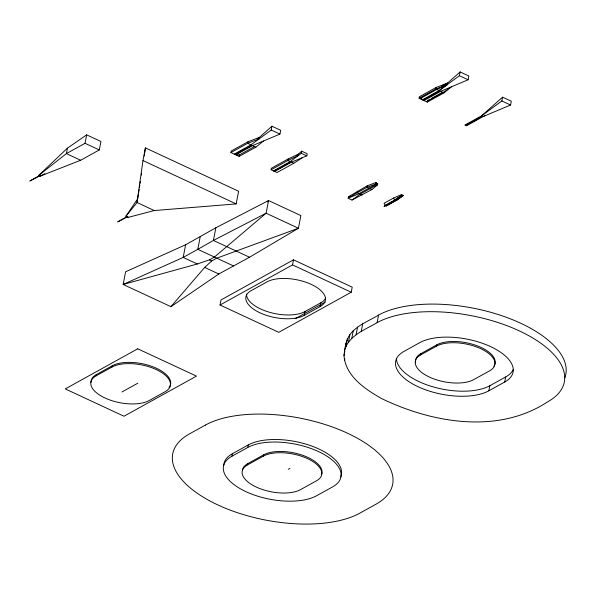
<?xml version="1.0" encoding="UTF-8"?>
<svg xmlns="http://www.w3.org/2000/svg" width="596" height="596" viewBox="0 0 596 596"><rect width="100%" height="100%" fill="white"/><g stroke="black" fill="none" stroke-linecap="round" stroke-linejoin="round"><path stroke-width="0.89" d="M344.495 350.962C348.168 335.57 365.043 329.789 377.119 322.667A103.905 47.494 10.9 0 1 519.183 330.825A103.905 47.494 10.9 0 1 547.493 401.928C497.883 434.529 431.958 422.914 381.485 398.515C365.117 389.181 345.576 376.247 344.004 355.611C344.801 348.414 345.62 340.8 349.867 334.691C356.982 325.125 368.753 321.058 378.587 315.068A103.905 47.494 10.9 0 1 501.385 315.567A103.905 47.494 10.9 0 1 564.837 377.812M345.635 346.47L345.963 343.37M142.973 160.562L137.035 202.528L125.95 216.236L128.326 217.339L154.275 210.552L236.165 203.914L238.601 191.256L145.409 147.897L142.973 160.562L236.165 203.914M154.275 210.552L137.035 202.528L139.144 189.565M139.419 187.755L139.829 185.036M140.097 183.225L140.373 181.415M141.326 175.075L141.595 173.257M144.187 156.048L145.409 147.897M67.46 148.143L66.409 153.612L38.539 175.567L39.969 176.23L80.669 160.249L99.294 149.939L100.925 141.498L86.658 134.86L67.46 148.143L38.539 175.567M80.669 160.249L66.409 153.612L85.034 143.308L86.658 134.86M125.95 216.236L137.78 198.624M96.135 375.823L112.003 367.039A32.378 14.803 10.9 0 1 156.279 369.58A32.378 14.803 10.9 0 1 165.099 391.736L149.224 400.519A32.378 14.803 10.9 0 1 104.956 397.979A32.378 14.803 10.9 0 1 96.135 375.823L96.381 374.556L112.249 365.773A32.378 14.803 10.9 0 1 152.904 366.786A32.378 14.803 10.9 0 1 169.026 387.512M128.326 217.339L125.987 216.02M112.003 367.039L112.249 365.773M185.624 244.755L183.188 257.42L123.149 284.456L125.585 271.791L185.624 244.755L215.864 227.776L268.543 200.547L300.876 215.588L298.432 228.253L249.53 257.241L218.814 273.996L170.925 306.679L123.149 284.456L197.313 263.991L209.338 259.878L214.418 257.07L266.107 213.212L268.543 200.547L267.269 201.888M200.226 236.672L197.79 249.337L183.188 257.42L197.313 263.991M215.864 227.776L213.42 240.441L197.79 249.337L233.431 265.905M230.928 152.561L231.218 151.041L247.943 141.788L259.372 137.393L259.081 138.913L247.645 143.308L230.928 152.561L239.167 156.39L255.893 147.145L263.521 140.984M239.167 156.39L239.465 154.871L254.589 146.504M247.943 141.788L247.645 143.308L255.893 147.145M220.036 305.01L221.012 299.944L293.5 259.834L352.214 287.153L351.238 292.219L278.757 332.33L220.036 305.01L292.524 264.9L293.5 259.834M234.258 154.111L250.976 144.858L271.217 130.025L271.947 126.225L280.664 130.278L279.934 134.078L252.562 145.595L235.845 154.848L239.465 154.871M271.128 169.748L271.418 168.228L288.136 158.976L298.477 154.073L298.186 155.601L287.846 160.495L271.128 169.748L277.073 172.512L293.791 163.267L302.515 157.612M288.136 158.976L287.846 160.495L293.791 163.267M231.874 456.275L247.742 447.492A51.71 23.639 10.9 0 1 318.443 451.552A51.71 23.639 10.9 0 1 332.531 486.939L316.662 495.723A51.71 23.639 10.9 0 1 245.962 491.663A51.71 23.639 10.9 0 1 231.874 456.275L232.358 453.742L248.234 444.959A51.71 23.639 10.9 0 1 310.114 445.473A51.71 23.639 10.9 0 1 340.629 476.912M273.504 170.858L290.222 161.605L301.271 153.269L301.68 151.161L307.223 153.738L306.821 155.854L291.414 162.157L274.696 171.41M247.742 447.492L248.234 444.959M247.474 464.917L263.35 456.134A32.378 14.803 10.9 0 1 307.618 458.674A32.378 14.803 10.9 0 1 316.439 480.83L300.57 489.614A32.378 14.803 10.9 0 1 256.295 487.074A32.378 14.803 10.9 0 1 247.474 464.917L247.72 463.651L263.588 454.867A32.378 14.803 10.9 0 1 301.695 454.964A32.378 14.803 10.9 0 1 321.691 474.267M263.35 456.134L263.588 454.867M304.251 315.358L320.119 306.575A32.378 14.803 10.9 0 0 311.298 284.411A32.378 14.803 10.9 0 0 267.03 281.871L251.154 290.654A32.378 14.803 10.9 0 0 259.975 312.811A32.378 14.803 10.9 0 0 304.251 315.358L304.981 311.559L320.849 302.775A32.378 14.803 10.9 0 0 325.617 298.082M320.119 306.575L320.849 302.775M348.459 196.755L348.168 198.274L351.975 200.047L371.904 189.58L377.499 184.909L377.79 183.389L377.365 183.605L375.972 182.54L367.278 185.773L348.459 196.755L350.225 196.233M357.436 191.219L357.146 192.739L348.168 198.274L359.053 193.625L376.031 184.231L376.255 183.091M367.278 185.773L366.987 187.293L357.146 192.739L362.063 195.026M371.904 189.58L366.987 187.293L375.674 184.06L375.972 182.54M344.004 355.611L344.823 351.394M345.971 346.507L347.431 338.915M377.365 183.605L377.141 184.745L360.155 194.14L351.975 200.047M344.503 360.409L344.831 358.725M348.407 342.29L349.867 334.691M351.789 338.349L353.257 330.75M356.088 334.721L357.548 327.13M385.523 205.62L384.07 203.288L393.598 198.021L401.689 194.512L401.972 195.056L403.514 195.361L397.323 199.757L386.201 205.933L385.761 205.732M361.25 331.45L362.711 323.851M386.201 205.933L397.323 199.757M395.722 200.666L403.082 195.57L395.722 200.666L394.612 200.144L393.598 198.021M426.378 101.655L443.096 92.41L451.686 86.688L444.05 92.849L427.332 102.102L419.092 98.266L419.383 96.746L436.101 87.493L447.536 83.105L447.246 84.625L439.14 90.562L422.415 99.815L421.201 98.586M377.119 322.667L378.587 315.068M427.332 102.102L427.623 100.582M436.101 87.493L435.81 89.013L419.092 98.266M439.14 90.562L459.382 75.729L460.112 71.93L468.828 75.983L468.098 79.782L440.72 91.3L424.002 100.553M420.62 354.933L436.495 346.149A32.378 14.803 10.9 0 1 480.763 348.69A32.378 14.803 10.9 0 1 489.584 370.846L473.716 379.63A32.378 14.803 10.9 0 1 429.44 377.089A32.378 14.803 10.9 0 1 420.62 354.933L420.865 353.666L436.734 344.883A32.378 14.803 10.9 0 1 476.919 345.717A32.378 14.803 10.9 0 1 493.831 366.205M436.495 346.149L436.734 344.883M501.854 100.97L502.584 97.17L511.301 101.223L510.571 105.023L483.192 116.54L466.474 125.793L464.887 125.056L481.605 115.803L501.854 100.97L510.571 105.023M488.832 390.805L504.7 382.021A51.71 23.639 10.9 0 0 490.612 346.634A51.71 23.639 10.9 0 0 419.912 342.573L404.043 351.357A51.71 23.639 10.9 0 0 418.131 386.744A51.71 23.639 10.9 0 0 488.832 390.805L489.808 385.739L505.676 376.955A51.71 23.639 10.9 0 0 513.283 369.46M504.7 382.021L505.676 376.955M170.925 306.679L204.681 267.418L211.714 260.988L216.795 258.172L298.432 228.253L266.107 213.212L213.42 240.441L249.53 257.241M296.964 155.459L301.68 151.161M257.74 138.846L271.947 126.225M446.583 83.954L460.112 71.93M502.584 97.17L481.605 115.803L483.192 116.54L485.606 115.229M394.612 200.144L401.972 195.056L394.634 200.018L385.09 205.419M39.135 175.842L29.8 181.013L39.373 175.954M234.928 154.424L251.572 145.454L235.167 154.528M127.015 216.728L117.68 221.898L127.253 216.84M274.004 171.089L290.602 162.105L274.197 171.179M420.038 98.713L436.756 89.46L447.246 84.625L435.81 89.013L444.05 92.849M428.42 100.143L430.014 99.256M431.601 98.377L441.956 92.648M465.565 125.369L482.201 116.399L465.804 125.48M121.949 391.974L137.818 383.191M295.206 318.704L325.341 302.023M39.969 176.23L44.879 173.712M386.223 205.806L387.802 205.024M288.248 469.275L289.894 468.486M441.889 85.705L447.536 83.105M459.382 75.729L468.098 79.782M271.217 130.025L279.934 134.078M375.674 184.06L377.499 184.909M301.271 153.269L306.821 155.854M85.034 143.308L99.294 149.939M292.524 264.9L351.238 292.219M209.338 259.878L211.714 260.988M204.681 267.418L218.814 273.996M421.372 98.504L422.415 99.815M304.981 311.559A32.378 14.803 10.9 0 1 268.848 312.08A32.378 14.803 10.9 0 1 246.52 294.059M223.805 464.992A51.71 23.639 10.9 0 1 232.358 453.742M242.416 470.207A32.378 14.803 10.9 0 1 247.72 463.651M91.009 382.416A32.378 14.803 10.9 0 1 96.381 374.556M415.643 362.688A32.378 14.803 10.9 0 1 420.865 353.666M489.808 385.739A51.71 23.639 10.9 0 1 432.629 386.73A51.71 23.639 10.9 0 1 396.437 358.315M439.49 91.054L423.406 99.949L439.49 91.054M394.731 200.524L384.152 206.38L394.731 200.524M137.743 348.802L65.255 388.912L123.975 416.232L196.464 376.121L137.743 348.802M205.441 425.052L189.565 433.836A103.905 47.494 10.9 0 0 217.875 504.939A103.905 47.494 10.9 0 0 359.939 513.096L375.808 504.313A103.905 47.494 10.9 0 0 347.505 433.21A103.905 47.494 10.9 0 0 205.441 425.052"/></g></svg>
